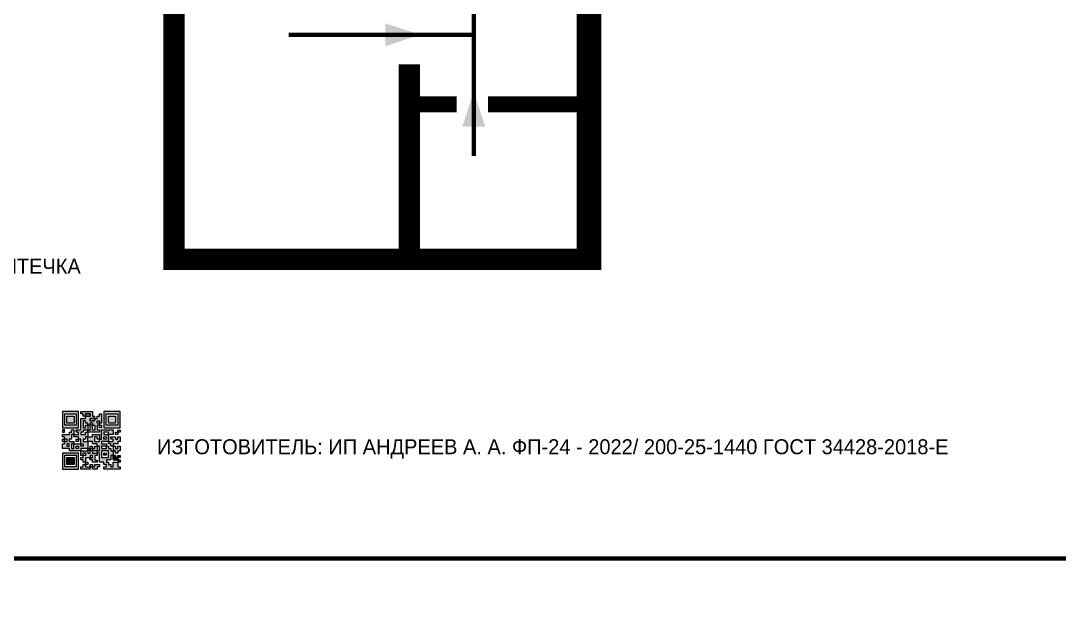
# Model space of a CAD drawing. Header units: millimetres. Extents: x 13810 to 67229, y 12374 to 21950.
# Drawn here: x 17910.7 to 18105, y 19871.5 to 19979.2 of the extents above; entities that cross this region are included whole.
import ezdxf

# ---------------------------------------------------------------- set-up
doc = ezdxf.new("R2010")
doc.units = ezdxf.units.MM
doc.layers.add('План_Штампы', color=7, linetype='Continuous')
doc.styles.add('обычный', font='arial.ttf')

# ---------------------------------------------------------------- blocks, each defined once
blk = doc.blocks.new('QR')
at = {"lineweight": 0}
h = blk.add_hatch(color=256, dxfattribs=at)
h.dxf.hatch_style = 1
h.paths.add_polyline_path([(9241.16, 2687.38), (9242.01, 2687.38), (9242.01, 2687.83), (9241.59, 2687.83), (9241.59, 2688.68), (9239.45, 2688.68), (9239.45, 2688.25), (9239.86, 2688.25), (9239.86, 2687.83), (9240.29, 2687.83), (9240.29, 2688.25), (9241.16, 2688.25), (9241.16, 2687.83), (9240.29, 2687.83), (9240.29, 2687.38), (9239.45, 2687.38), (9239.45, 2685.22), (9238.57, 2685.22), (9238.57, 2684.8), (9239.02, 2684.8), (9239.02, 2684.37), (9238.13, 2684.37), (9238.13, 2683.92), (9239.02, 2683.92), (9239.02, 2683.5), (9239.44, 2683.5), (9239.44, 2682.64), (9239.87, 2682.64), (9239.87, 2682.18), (9239.44, 2682.18), (9239.44, 2682.64), (9238.13, 2682.64), (9238.13, 2681.76), (9237.71, 2681.76), (9237.71, 2682.64), (9238.13, 2682.64), (9238.13, 2683.07), (9237.27, 2683.07), (9237.27, 2683.51), (9237.71, 2683.51), (9237.71, 2684.37), (9238.13, 2684.37), (9238.13, 2685.22), (9237.71, 2685.22), (9237.71, 2684.8), (9237.28, 2684.8), (9237.28, 2684.38), (9235.98, 2684.38), (9235.98, 2683.92), (9236.4, 2683.92), (9236.4, 2683.49), (9236.84, 2683.49), (9236.84, 2683.07), (9236.4, 2683.07), (9236.4, 2682.64), (9235.98, 2682.64), (9235.98, 2681.76), (9237.29, 2681.76), (9237.29, 2681.33), (9239.43, 2681.33), (9239.43, 2681.76), (9240.74, 2681.76), (9240.74, 2683.05), (9239.87, 2683.05), (9239.87, 2683.5), (9240.29, 2683.5), (9240.29, 2683.91), (9240.74, 2683.91), (9240.74, 2684.81), (9240.29, 2684.81), (9240.29, 2684.79), (9240.29, 2684.37), (9239.45, 2684.37), (9239.45, 2684.8), (9239.87, 2684.8), (9239.87, 2685.21), (9240.74, 2685.21), (9240.74, 2686.1), (9240.29, 2686.1), (9240.29, 2685.64), (9239.86, 2685.64), (9239.86, 2686.95), (9240.29, 2686.95), (9240.29, 2686.52), (9240.74, 2686.52), (9240.74, 2686.1), (9241.16, 2686.1), (9241.16, 2686.53), (9241.59, 2686.53), (9241.59, 2686.1), (9242.02, 2686.1), (9242.02, 2685.21), (9241.59, 2685.21), (9241.59, 2686.1), (9241.16, 2686.1), (9241.16, 2685.21), (9240.74, 2685.21), (9240.74, 2684.81), (9242.89, 2684.81), (9242.89, 2685.22), (9242.47, 2685.22), (9242.47, 2686.11), (9242.89, 2686.11), (9242.89, 2686.52), (9242.46, 2686.52), (9242.46, 2686.95), (9242.89, 2686.95), (9242.89, 2686.52), (9243.32, 2686.52), (9243.32, 2688.26), (9242.9, 2688.26), (9242.9, 2687.83), (9242.47, 2687.83), (9242.47, 2687.38), (9242.01, 2687.38), (9242.01, 2686.94), (9241.16, 2686.94)])
h.paths.add_polyline_path([(9239.02, 2682.18), (9239.02, 2681.76), (9238.54, 2681.76), (9238.54, 2682.18)], flags=16)
h.paths.add_polyline_path([(9237.27, 2682.65), (9237.27, 2682.19), (9236.83, 2682.19), (9236.83, 2682.65)], flags=16)
h = blk.add_hatch(color=256, dxfattribs=at)
h.dxf.hatch_style = 1
h.paths.add_polyline_path([(9238.15, 2687.83), (9236.83, 2687.83), (9236.83, 2686.52), (9238.15, 2686.52)], flags=0)
h.paths.add_polyline_path([(9239.01, 2685.65), (9239.01, 2688.68), (9235.98, 2688.68), (9235.98, 2685.65)])
h.paths.add_polyline_path([(9236.41, 2686.1), (9236.41, 2688.26), (9238.56, 2688.26), (9238.56, 2686.1)], flags=16)
h.paths.add_polyline_path([(9236.83, 2686.52), (9236.83, 2687.83), (9238.15, 2687.83), (9238.15, 2686.52)], flags=0)
h = blk.add_hatch(color=256, dxfattribs=at)
h.dxf.hatch_style = 1
h.paths.add_polyline_path([(9238.15, 2686.52), (9238.15, 2687.83), (9236.83, 2687.83), (9236.83, 2686.52)])
h.paths.add_polyline_path([(9245.91, 2686.52), (9245.91, 2687.83), (9244.59, 2687.83), (9244.59, 2686.52)], flags=0)
h.paths.add_polyline_path([(9246.77, 2685.65), (9246.77, 2688.68), (9243.74, 2688.68), (9243.74, 2685.65)])
h.paths.add_polyline_path([(9244.17, 2686.1), (9244.17, 2688.26), (9246.32, 2688.26), (9246.32, 2686.1)], flags=16)
h.paths.add_polyline_path([(9244.59, 2686.52), (9244.59, 2687.83), (9245.91, 2687.83), (9245.91, 2686.52)], flags=0)
h = blk.add_hatch(color=256, dxfattribs=at)
h.dxf.hatch_style = 1
h.paths.add_polyline_path([(9240.75, 2681.76), (9240.75, 2681.35), (9241.17, 2681.35), (9241.17, 2681.76)])
h.paths.add_polyline_path([(9241.6, 2682.18), (9241.17, 2682.18), (9241.17, 2681.76), (9241.6, 2681.76)])
h.paths.add_polyline_path([(9242.47, 2681.34), (9242.47, 2682.19), (9242.02, 2682.19), (9242.02, 2681.76), (9241.6, 2681.76), (9241.6, 2681.34)])
h.paths.add_polyline_path([(9239.87, 2678.3), (9239.44, 2678.3), (9239.44, 2677.89), (9241.17, 2677.89), (9241.17, 2678.3), (9240.28, 2678.3), (9240.28, 2678.73), (9239.87, 2678.73)])
h.paths.add_polyline_path([(9240.75, 2678.73), (9240.75, 2679.19), (9240.28, 2679.19), (9240.28, 2678.73)])
h.paths.add_polyline_path([(9241.6, 2678.73), (9241.17, 2678.73), (9241.17, 2678.3), (9241.6, 2678.3)])
h.paths.add_polyline_path([(9242.02, 2678.3), (9241.6, 2678.3), (9241.6, 2677.89), (9242.48, 2677.89), (9242.48, 2678.31), (9242.9, 2678.31), (9242.9, 2678.73), (9242.02, 2678.73)])
h.paths.add_polyline_path([(9246.36, 2684.37), (9246.36, 2684.79), (9245.93, 2684.79), (9245.93, 2684.37)])
h.paths.add_polyline_path([(9246.78, 2685.2), (9246.36, 2685.2), (9246.36, 2684.79), (9246.78, 2684.79)])
h.paths.add_polyline_path([(9245.91, 2687.83), (9244.59, 2687.83), (9244.59, 2686.52), (9245.91, 2686.52)])
h = blk.add_hatch(color=256, dxfattribs=at)
h.dxf.hatch_style = 1
h.paths.add_polyline_path([(9243.32, 2686.11), (9242.89, 2686.11), (9242.89, 2685.64), (9243.32, 2685.64)])
h.paths.add_polyline_path([(9239.02, 2683.07), (9239.02, 2683.5), (9238.56, 2683.5), (9238.56, 2683.07)])
h.paths.add_polyline_path([(9236.4, 2684.8), (9236.4, 2685.22), (9235.98, 2685.22), (9235.98, 2684.8)])
h.paths.add_polyline_path([(9236.4, 2683.07), (9236.4, 2683.49), (9235.98, 2683.49), (9235.98, 2683.07)])
h = blk.add_hatch(color=256, dxfattribs=at)
h.dxf.hatch_style = 1
h.paths.add_polyline_path([(9243.32, 2682.64), (9243.32, 2683.07), (9244.62, 2683.07), (9244.62, 2684.37), (9243.74, 2684.37), (9243.74, 2684.8), (9244.62, 2684.8), (9244.62, 2684.37), (9245.48, 2684.37), (9245.48, 2685.22), (9243.32, 2685.22), (9243.32, 2683.5), (9242.89, 2683.5), (9242.89, 2683.06), (9242.01, 2683.06), (9242.01, 2683.91), (9242.47, 2683.91), (9242.47, 2683.5), (9242.89, 2683.5), (9242.89, 2684.38), (9241.59, 2684.38), (9241.59, 2683.91), (9240.74, 2683.91), (9240.74, 2683.05), (9241.59, 2683.05), (9241.59, 2682.64), (9242.47, 2682.64), (9242.47, 2682.19), (9242.91, 2682.19), (9242.91, 2681.34), (9242.48, 2681.34), (9242.48, 2680.91), (9242.91, 2680.91), (9242.91, 2679.17), (9243.75, 2679.17), (9243.75, 2678.73), (9244.2, 2678.73), (9244.2, 2678.3), (9243.75, 2678.3), (9243.75, 2677.88), (9246.78, 2677.88), (9246.78, 2678.3), (9246.35, 2678.3), (9246.35, 2679.19), (9245.48, 2679.19), (9245.48, 2678.31), (9245.05, 2678.31), (9245.05, 2678.73), (9244.62, 2678.73), (9244.62, 2679.19), (9244.2, 2679.19), (9244.2, 2679.61), (9245.05, 2679.61), (9245.05, 2680.46), (9245.48, 2680.46), (9245.48, 2681.34), (9245.04, 2681.34), (9245.04, 2681.76), (9244.63, 2681.76), (9244.63, 2682.19), (9244.21, 2682.19), (9244.21, 2681.76), (9243.32, 2681.76), (9243.32, 2682.19), (9244.21, 2682.19), (9244.21, 2682.64)])
h.paths.add_polyline_path([(9243.75, 2683.49), (9243.75, 2683.92), (9244.21, 2683.92), (9244.21, 2683.49)], flags=16)
h.paths.add_polyline_path([(9243.32, 2681.34), (9244.63, 2681.34), (9244.63, 2680.04), (9243.32, 2680.04)], flags=16)
h.paths.add_polyline_path([(9243.76, 2680.89), (9244.18, 2680.89), (9244.18, 2680.48), (9243.76, 2680.48)], flags=0)
h = blk.add_hatch(color=256, dxfattribs=at)
h.dxf.hatch_style = 1
h.paths.add_polyline_path([(9246.36, 2683.07), (9246.78, 2683.07), (9246.78, 2683.92), (9246.36, 2683.92), (9246.36, 2683.49), (9245.92, 2683.49), (9245.92, 2683.92), (9245.06, 2683.92), (9245.06, 2683.49), (9245.48, 2683.49), (9245.48, 2683.07), (9244.62, 2683.07), (9244.62, 2682.65), (9245.05, 2682.65), (9245.05, 2682.18), (9245.48, 2682.18), (9245.48, 2682.65), (9246.36, 2682.65)])
h.paths.add_polyline_path([(9246.78, 2682.18), (9246.36, 2682.18), (9246.36, 2681.75), (9245.92, 2681.75), (9245.92, 2682.18), (9245.48, 2682.18), (9245.48, 2681.34), (9245.48, 2681.34), (9245.94, 2681.34), (9245.94, 2680.91), (9246.36, 2680.91), (9246.36, 2681.34), (9246.78, 2681.34)])
h = blk.add_hatch(color=256, dxfattribs=at)
h.dxf.hatch_style = 1
h.paths.add_polyline_path([(9242.02, 2680.46), (9242.48, 2680.46), (9242.48, 2680.91), (9241.58, 2680.91), (9241.58, 2681.35), (9241.17, 2681.35), (9241.17, 2680.91), (9240.75, 2680.91), (9240.75, 2681.33), (9239.43, 2681.33), (9239.43, 2680.46), (9239.86, 2680.46), (9239.86, 2680.92), (9240.3, 2680.92), (9240.3, 2680.46), (9239.86, 2680.46), (9239.86, 2680.04), (9239.44, 2680.04), (9239.44, 2679.62), (9239.86, 2679.62), (9239.86, 2679.19), (9240.29, 2679.19), (9240.29, 2680.03), (9241.18, 2680.03), (9241.18, 2680.47), (9241.6, 2680.47), (9241.6, 2680.03), (9241.18, 2680.03), (9241.18, 2679.61), (9241.6, 2679.61), (9241.6, 2679.19), (9242.47, 2679.19), (9242.47, 2679.6), (9242.02, 2679.6)])
h = blk.add_hatch(color=256, dxfattribs=at)
h.dxf.hatch_style = 1
h.paths.add_polyline_path([(9235.98, 2680.9), (9235.98, 2677.86), (9239.02, 2677.86), (9239.02, 2680.9)])
h.paths.add_polyline_path([(9238.57, 2680.48), (9238.57, 2678.32), (9236.41, 2678.32), (9236.41, 2680.48)], flags=16)
h.paths.add_polyline_path([(9238.15, 2680.05), (9238.15, 2678.74), (9236.83, 2678.74), (9236.83, 2680.05)], flags=0)
h = blk.add_hatch(color=256, dxfattribs=at)
h.dxf.hatch_style = 1
h.paths.add_polyline_path([(9238.15, 2680.05), (9236.83, 2680.05), (9236.83, 2678.74), (9238.15, 2678.74)])
h = blk.add_hatch(color=256, dxfattribs=at)
h.dxf.hatch_style = 1
h.paths.add_polyline_path([(9244.18, 2680.48), (9244.18, 2680.89), (9243.76, 2680.89), (9243.76, 2680.48)])
h = blk.add_hatch(color=256, dxfattribs=at)
h.dxf.hatch_style = 1
h.paths.add_polyline_path([(9245.93, 2680.04), (9245.93, 2680.46), (9245.48, 2680.46), (9245.48, 2679.62), (9246.35, 2679.62), (9246.35, 2680.04)])
h.paths.add_polyline_path([(9246.78, 2680.04), (9246.78, 2680.46), (9246.35, 2680.46), (9246.35, 2680.04)])
h.paths.add_polyline_path([(9246.78, 2679.18), (9246.78, 2679.62), (9246.35, 2679.62), (9246.35, 2679.18)])
for points in [[(9237.71, 2685.22), (9238.13, 2685.22), (9238.13, 2684.37), (9237.71, 2684.37), (9237.71, 2683.51), (9237.27, 2683.51), (9237.27, 2683.07), (9238.13, 2683.07), (9238.13, 2682.64), (9237.71, 2682.64), (9237.71, 2681.76), (9238.13, 2681.76), (9238.13, 2682.64), (9239.44, 2682.64), (9239.44, 2683.5), (9239.02, 2683.5), (9239.02, 2683.07), (9238.56, 2683.07), (9238.56, 2683.5), (9239.02, 2683.5), (9239.02, 2683.92), (9238.13, 2683.92), (9238.13, 2684.37), (9239.02, 2684.37), (9239.02, 2684.8), (9238.57, 2684.8), (9238.57, 2685.22), (9239.45, 2685.22), (9239.45, 2687.38), (9240.29, 2687.38), (9240.29, 2687.83), (9239.86, 2687.83), (9239.86, 2688.25), (9239.45, 2688.25), (9239.45, 2688.68), (9241.59, 2688.68), (9241.59, 2687.83), (9242.01, 2687.83), (9242.01, 2687.38), (9242.47, 2687.38), (9242.47, 2687.83), (9242.9, 2687.83), (9242.9, 2688.26), (9243.32, 2688.26), (9243.32, 2686.52), (9242.89, 2686.52), (9242.89, 2686.11), (9243.32, 2686.11), (9243.32, 2685.64), (9242.89, 2685.64), (9242.89, 2686.11), (9242.47, 2686.11), (9242.47, 2685.22), (9242.89, 2685.22), (9242.89, 2684.81), (9240.74, 2684.81), (9240.74, 2683.91), (9241.59, 2683.91), (9241.59, 2684.38), (9242.89, 2684.38), (9242.89, 2683.5), (9242.47, 2683.5), (9242.47, 2683.91), (9242.01, 2683.91), (9242.01, 2683.06), (9242.89, 2683.06), (9242.89, 2683.5), (9243.32, 2683.5), (9243.32, 2685.22), (9245.48, 2685.22), (9245.48, 2684.37), (9244.62, 2684.37), (9244.62, 2683.07), (9245.48, 2683.07), (9245.48, 2683.49), (9245.06, 2683.49), (9245.06, 2683.92), (9245.92, 2683.92), (9245.92, 2683.49), (9246.36, 2683.49), (9246.36, 2683.92), (9246.78, 2683.92), (9246.78, 2683.07), (9246.36, 2683.07), (9246.36, 2682.65), (9245.48, 2682.65), (9245.48, 2682.18), (9245.92, 2682.18), (9245.92, 2681.75), (9246.36, 2681.75), (9246.36, 2682.18), (9246.78, 2682.18), (9246.78, 2681.34), (9246.36, 2681.34), (9246.36, 2680.91), (9245.94, 2680.91), (9245.94, 2681.34), (9245.48, 2681.34), (9245.48, 2680.46), (9245.93, 2680.46), (9245.93, 2680.04), (9246.35, 2680.04), (9246.35, 2680.46), (9246.78, 2680.46), (9246.78, 2680.04), (9246.78, 2680.04), (9246.35, 2680.04), (9246.35, 2679.62), (9246.78, 2679.62), (9246.78, 2679.18), (9246.35, 2679.18), (9246.35, 2678.3), (9246.78, 2678.3), (9246.78, 2677.88), (9243.75, 2677.88), (9243.75, 2678.3), (9244.2, 2678.3), (9244.2, 2678.73), (9243.75, 2678.73), (9243.75, 2679.17), (9242.91, 2679.17), (9242.91, 2680.91), (9242.48, 2680.91), (9242.48, 2680.46), (9242.02, 2680.46), (9242.02, 2679.6), (9242.47, 2679.6), (9242.47, 2679.19), (9241.6, 2679.19), (9241.6, 2679.61), (9241.18, 2679.61), (9241.18, 2680.03), (9240.29, 2680.03), (9240.29, 2679.19), (9240.75, 2679.19), (9240.75, 2678.73), (9240.28, 2678.73), (9240.28, 2678.3), (9241.17, 2678.3), (9241.17, 2678.73), (9241.6, 2678.73), (9241.6, 2678.3), (9242.02, 2678.3), (9242.02, 2678.73), (9242.9, 2678.73), (9242.9, 2678.31), (9242.48, 2678.31), (9242.48, 2677.89), (9241.6, 2677.89), (9241.6, 2678.3), (9241.17, 2678.3), (9241.17, 2677.89), (9239.44, 2677.89), (9239.44, 2678.3), (9239.87, 2678.3), (9239.87, 2678.73), (9240.28, 2678.73), (9240.28, 2679.19), (9240.29, 2679.19), (9239.86, 2679.19), (9239.86, 2679.62), (9239.44, 2679.62), (9239.44, 2680.04), (9239.86, 2680.04), (9239.86, 2680.46), (9239.43, 2680.46), (9239.43, 2681.33), (9237.29, 2681.33), (9237.29, 2681.76), (9235.98, 2681.76), (9235.98, 2682.64), (9236.4, 2682.64), (9236.4, 2683.07), (9235.98, 2683.07), (9235.98, 2683.49), (9236.4, 2683.49), (9236.4, 2683.92), (9235.98, 2683.92), (9235.98, 2684.38), (9237.28, 2684.38), (9237.28, 2684.8), (9237.71, 2684.8), (9237.71, 2685.22), (9237.92, 2685.22)], [(9240.74, 2685.21), (9239.87, 2685.21), (9239.87, 2684.8), (9239.45, 2684.8), (9239.45, 2684.37), (9240.29, 2684.37), (9240.29, 2684.79), (9240.29, 2684.81), (9240.74, 2684.81), (9240.74, 2685.21), (9239.87, 2685.21)], [(9240.74, 2686.1), (9240.74, 2686.52), (9240.29, 2686.52), (9240.29, 2686.95), (9239.86, 2686.95), (9239.86, 2685.64), (9240.29, 2685.64), (9240.29, 2686.1), (9240.74, 2686.1), (9240.74, 2686.52)], [(9240.74, 2683.91), (9240.29, 2683.91), (9240.29, 2683.5), (9239.87, 2683.5), (9239.87, 2683.05), (9240.74, 2683.05), (9240.74, 2683.91)], [(9244.62, 2684.37), (9244.62, 2684.8), (9243.74, 2684.8), (9243.74, 2684.37), (9244.62, 2684.37)], [(9240.74, 2683.05), (9240.74, 2681.76), (9239.43, 2681.76), (9239.43, 2681.33), (9240.75, 2681.33), (9240.75, 2681.35), (9240.75, 2680.91), (9241.17, 2680.91), (9241.17, 2681.35), (9241.58, 2681.35), (9241.58, 2680.91), (9242.48, 2680.91), (9242.48, 2681.34), (9242.91, 2681.34), (9242.91, 2682.19), (9242.47, 2682.19), (9242.47, 2682.64), (9241.59, 2682.64), (9241.59, 2683.05), (9240.74, 2683.05)], [(9241.6, 2681.76), (9242.02, 2681.76), (9242.02, 2682.19), (9242.47, 2682.19), (9242.47, 2681.34), (9241.6, 2681.34), (9241.6, 2681.76)], [(9244.62, 2683.07), (9243.32, 2683.07), (9243.32, 2682.64), (9244.21, 2682.64), (9244.21, 2682.19), (9243.32, 2682.19), (9243.32, 2681.76), (9244.21, 2681.76), (9244.21, 2682.19), (9244.63, 2682.19), (9244.63, 2681.76), (9245.04, 2681.76), (9245.04, 2681.34), (9245.48, 2681.34)], [(9245.48, 2682.18), (9245.05, 2682.18), (9245.05, 2682.65), (9244.62, 2682.65), (9244.62, 2683.07)], [(9245.48, 2682.18), (9245.48, 2681.34)], [(9239.86, 2680.46), (9239.86, 2680.92), (9240.3, 2680.92), (9240.3, 2680.46), (9239.86, 2680.46)], [(9245.48, 2680.46), (9245.05, 2680.46), (9245.05, 2679.61), (9244.2, 2679.61), (9244.2, 2679.19), (9244.62, 2679.19), (9244.62, 2678.73), (9245.05, 2678.73), (9245.05, 2678.31), (9245.48, 2678.31), (9245.48, 2679.19), (9246.35, 2679.19), (9246.35, 2679.07)], [(9246.35, 2679.62), (9245.48, 2679.62), (9245.48, 2680.46)], [(9245.48, 2680.46), (9245.48, 2679.62), (9246.35, 2679.62), (9246.35, 2680.04), (9245.93, 2680.04), (9245.93, 2680.46), (9245.48, 2680.46), (9245.48, 2679.62)], [(9246.35, 2679.62), (9246.35, 2679.18)]]:
    blk.add_lwpolyline(points, dxfattribs=at)
for points in [[(9235.98, 2685.65), (9239.01, 2685.65), (9239.01, 2688.68), (9235.98, 2688.68)], [(9236.41, 2688.26), (9238.56, 2688.26), (9238.56, 2686.1), (9236.41, 2686.1)], [(9236.83, 2687.83), (9238.15, 2687.83), (9238.15, 2686.52), (9236.83, 2686.52)], [(9240.29, 2687.83), (9241.16, 2687.83), (9241.16, 2688.25), (9240.29, 2688.25)], [(9240.29, 2688.25), (9241.16, 2688.25), (9241.16, 2687.83), (9240.29, 2687.83)], [(9242.01, 2687.38), (9241.16, 2687.38), (9241.16, 2686.94), (9242.01, 2686.94)], [(9241.16, 2687.38), (9242.01, 2687.38), (9242.01, 2686.94), (9241.16, 2686.94)], [(9243.74, 2685.65), (9246.77, 2685.65), (9246.77, 2688.68), (9243.74, 2688.68)], [(9244.17, 2688.26), (9246.32, 2688.26), (9246.32, 2686.1), (9244.17, 2686.1)], [(9244.59, 2687.83), (9245.91, 2687.83), (9245.91, 2686.52), (9244.59, 2686.52)], [(9235.98, 2684.8), (9236.4, 2684.8), (9236.4, 2685.22), (9235.98, 2685.22)], [(9241.16, 2686.1), (9240.74, 2686.1), (9240.74, 2685.21), (9241.16, 2685.21)], [(9241.16, 2686.53), (9241.59, 2686.53), (9241.59, 2686.1), (9241.16, 2686.1)], [(9241.59, 2686.1), (9242.02, 2686.1), (9242.02, 2685.21), (9241.59, 2685.21)], [(9242.89, 2686.52), (9242.46, 2686.52), (9242.46, 2686.95), (9242.89, 2686.95)], [(9246.36, 2685.2), (9246.78, 2685.2), (9246.78, 2684.79), (9246.36, 2684.79)], [(9236.4, 2683.07), (9236.84, 2683.07), (9236.84, 2683.49), (9236.4, 2683.49)], [(9243.75, 2683.92), (9244.21, 2683.92), (9244.21, 2683.49), (9243.75, 2683.49)], [(9245.93, 2684.79), (9246.36, 2684.79), (9246.36, 2684.37), (9245.93, 2684.37)], [(9236.83, 2682.19), (9237.27, 2682.19), (9237.27, 2682.65), (9236.83, 2682.65)], [(9238.54, 2682.18), (9239.02, 2682.18), (9239.02, 2681.76), (9238.54, 2681.76)], [(9239.44, 2682.64), (9239.87, 2682.64), (9239.87, 2682.18), (9239.44, 2682.18)], [(9240.75, 2681.76), (9241.17, 2681.76), (9241.17, 2681.35), (9240.75, 2681.35)], [(9241.17, 2682.18), (9241.6, 2682.18), (9241.6, 2681.76), (9241.17, 2681.76)], [(9243.32, 2680.04), (9244.63, 2680.04), (9244.63, 2681.34), (9243.32, 2681.34)], [(9235.98, 2677.86), (9239.02, 2677.86), (9239.02, 2680.9), (9235.98, 2680.9)], [(9236.41, 2680.48), (9238.57, 2680.48), (9238.57, 2678.32), (9236.41, 2678.32)], [(9236.83, 2680.05), (9238.15, 2680.05), (9238.15, 2678.74), (9236.83, 2678.74)], [(9241.18, 2680.03), (9241.6, 2680.03), (9241.6, 2680.47), (9241.18, 2680.47)], [(9243.76, 2680.89), (9244.18, 2680.89), (9244.18, 2680.48), (9243.76, 2680.48)]]:
    blk.add_lwpolyline(points, close=True, dxfattribs=at)

msp = doc.modelspace()

# ---------------------------------------------------------------- linework, layer by layer
at = {"color": 2, "lineweight": 100}
for points in [[(17896.73, 20273.6), (18496.73, 20273.6), (18496.73, 19878.6), (17896.73, 19878.6)], [(17896.73, 19878.6), (18496.73, 19878.6), (18496.73, 19483.6), (17896.73, 19483.6)]]:
    msp.add_lwpolyline(points, close=True, dxfattribs=at)
at = {"color": 126, "lineweight": 100, "true_color": 0x008754}
for points in [[(17995.42, 19953.93), (17995.42, 20066.86), (17995.42, 20066.86)], [(17995.42, 19976.64), (17960.83, 19976.64)]]:
    msp.add_lwpolyline(points, dxfattribs=at)
at = {"lineweight": 100, "const_width": 4}
for points in [[(18016.7, 20037.49), (18016.7, 19934.57), (18013.39, 19934.57)], [(18061.67, 20027.61), (18017.32, 20027.61), (18017.32, 19934.57), (17939.37, 19934.57), (17939.37, 20032.07)], [(17983.36, 19971.1), (17983.36, 19934.57)]]:
    msp.add_lwpolyline(points, dxfattribs=at)
at = {"lineweight": 0, "const_width": 3}
for points in [[(17983.79, 19963.62), (17992.24, 19963.62)], [(17998.12, 19963.62), (18017.29, 19963.62)]]:
    msp.add_lwpolyline(points, dxfattribs=at)
at = {"layer": 'План_Штампы', "color": 126, "true_color": 0x008754}
for points in [[(17978.86, 19974.46), (17978.87, 19978.75), (17985.46, 19976.64)], [(17997.59, 19959.42), (17993.3, 19959.43), (17995.42, 19966.02)]]:
    msp.add_solid(points, dxfattribs=at)

# ---------------------------------------------------------------- block references
at = {"color": 22, "lineweight": 100, "true_color": 0xbb1e10}
msp.add_blockref('QR', (8682.49, 17217.42), dxfattribs=at)

# ---------------------------------------------------------------- texts
at = {"lineweight": 0, "char_height": 2.8, "attachment_point": 5, "style": 'обычный'}
for s, insert, width in [('\\pi-8.4,l8.4,t8.4;{\\fProxima Nova Rg|b0|i0|c204|p2;АПТЕЧКА\\H1.1667x; }', (17913.33, 19933.28), 126.6484), ('\\pi-8.4,l8.4,t8.4;{\\fProxima Nova Rg|b0|i0|c204|p2;ИЗГОТОВИТЕЛЬ: ИП АНДРЕЕВ А. А.\\fProxima Nova Rg|b0|i0|c0|p2; \\fProxima Nova Rg|b0|i0|c204|p2;ФП-24 - 2022/ 200-25-1440 ГОСТ 34428-2018-Е\\H1.2266x; }', (18010.21, 19899.1), 191.3484)]:
    msp.add_mtext(s, dxfattribs=dict(at, insert=insert, width=width))

doc.saveas('drawing.dxf')
